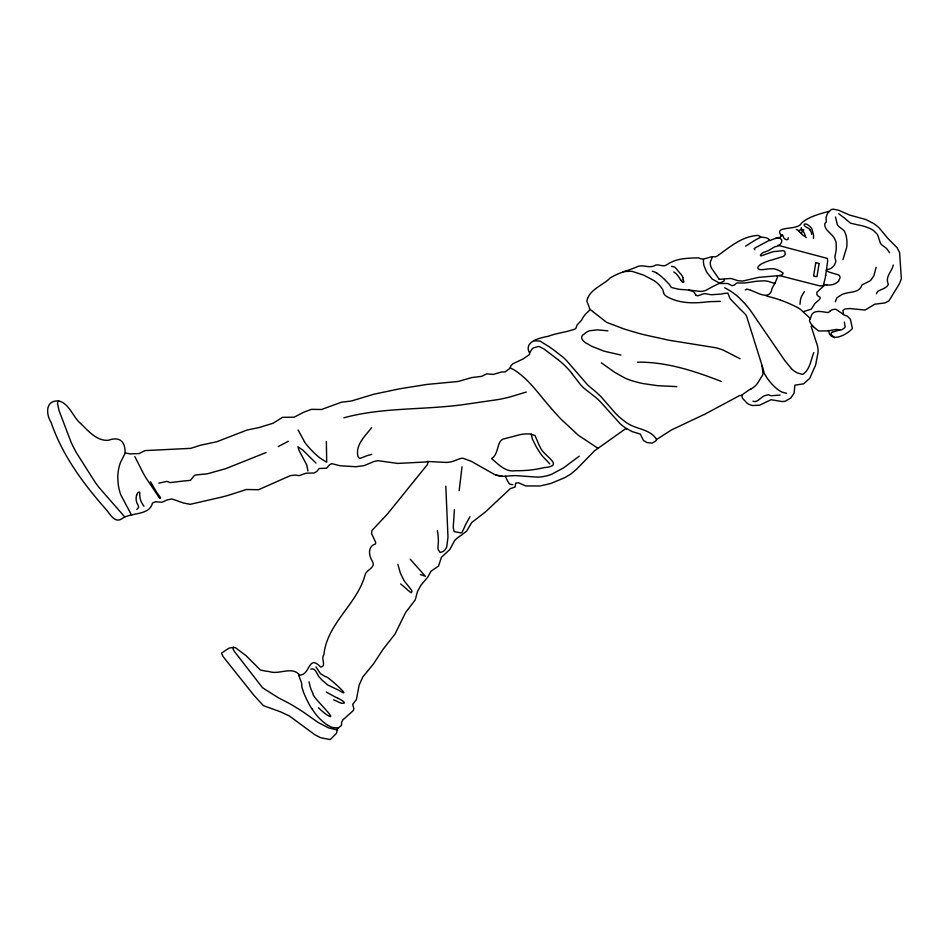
<?xml version="1.0" encoding="UTF-8"?>
<svg xmlns="http://www.w3.org/2000/svg" width="949" height="949" viewBox="0 0 949 949"><rect width="100%" height="100%" fill="white"/><g stroke="black" fill="none" stroke-linecap="round" stroke-linejoin="round"><path stroke-width="1.42" d="M835.298 301.746L836.888 297.808L841.573 294.7A25.801 21.258 18.7 0 1 843.578 293.917C849.711 291.521 859.308 293.17 861.751 285.376A5.741 4.733 18.7 0 1 862.356 284.712L869.248 281.272A11.281 9.3 18.7 0 0 871.016 279.991L873.887 275.72L876.164 267.274M799.995 304.285L800.375 300.264A30.807 25.386 18.7 0 1 801.763 295.898L804.408 291.675M819.094 263.68L816.959 276.633A6.513 5.362 18.7 0 1 813.625 275.91L815.689 263.217A11.602 9.561 18.7 0 1 815.772 262.861L815.808 262.754M454.441 509.53L453.242 527.181L453.954 531.108A2.574 2.123 18.7 0 0 454.559 531.701L461.084 532.899A2.977 2.456 18.7 0 0 461.938 532.531L464.393 527.514A63.405 52.254 18.7 0 1 465.52 524.738L469.945 516.766M326.361 441.427L326.705 462.222L320.145 458.165A83.69 68.969 18.7 0 1 304.451 441.902M307.974 471.024L306.764 464.998L298.935 450.206L297.962 446.765L302.933 450.182L315.958 463.076M811.715 234.391L811.383 232.6A14.698 12.112 18.7 0 0 810.268 230.37L810.019 229.99M825.583 275.791L825.677 275.103M777.789 245.257L827.374 258.425L827.67 261.212L825.31 277.737L823.459 284.949A5.125 4.223 18.7 0 1 822.795 285.756L820.102 285.886A51.187 42.183 18.7 0 1 818.94 285.673L779.343 275.578L758.714 277.369L742.569 281.07L738.025 280.702L731.335 278.579A6.987 5.753 18.7 0 0 730.113 278.496L719.306 279.362A3.867 3.179 18.7 0 1 719.045 279.113M461.997 466.813L459.174 490.728M801.407 227.701L801.371 227.843A3.677 3.025 18.7 0 0 801.834 229.694A2.349 1.945 18.7 0 1 801.205 228.555M893.306 264.961C891.811 271.912 884.919 276.61 888.264 284.154A4.935 4.069 18.7 0 1 887.778 285.424L886.568 286.74A23.488 19.348 18.7 0 1 881.811 289.421L878.311 290.999A5.314 4.377 18.7 0 0 877.41 291.782L876.413 293.81M802.32 234.486L802.19 234.344A6.465 5.326 18.7 0 0 800.992 233.181L799.793 232.28A3.499 2.883 18.7 0 1 798.975 230.998L799.651 230.227A3.393 2.8 18.7 0 1 801.561 229.694L801.81 229.705A45.849 37.794 18.7 0 0 802.486 230.571L802.237 231.805A2.408 1.981 18.7 0 1 801.478 232.375L800.197 232.635M136.632 495.153L136.466 495.781A19.217 15.836 18.7 0 0 136.193 499.969A14.71 12.123 18.7 0 0 137.854 504.773L138.756 507.335L136.834 509.388M813.791 352.553C810.897 359.73 810.031 369.446 803.139 374.131A3.464 2.847 18.7 0 1 802.202 374.321L797.219 372.874A21.352 17.604 18.7 0 1 791.941 369.197L785.072 360.976L750.457 310.477A103.643 85.41 18.7 0 0 746.673 305.72A132.99 109.598 18.7 0 0 744.443 303.146L738.583 297.215A55.208 45.493 18.7 0 0 728.441 289.825L724.716 287.796M842.949 259.67L846.615 247.594A37.308 30.748 18.7 0 0 846.935 244.735A44.971 37.058 18.7 0 0 846.081 235.459L844.61 231.497A7.9 6.513 18.7 0 0 843.507 230.144L838.821 226.526A9.537 7.865 18.7 0 1 837.326 224.688L835.488 216.941M529.756 352.625L532.353 348.615A7.402 6.109 18.7 0 1 533.409 347.927L538.024 346.527A4.603 3.796 18.7 0 1 539.447 346.658L544.145 349.113L557.87 359.541M809.699 319.611L809.805 319.41A11.59 9.549 18.7 0 1 809.995 319.089L810.209 318.757A8.446 6.963 18.7 0 0 810.707 317.737L810.766 317.547A23.215 19.134 18.7 0 0 810.944 316.966C812.498 308.793 822.486 311.96 828.097 312.565A2.088 1.72 18.7 0 0 828.607 312.375L830.007 311.142M745.262 289.931L746.839 289.338M712.213 257.511L710.35 262.007A10.605 8.731 18.7 0 0 710.35 264.415A17.438 14.365 18.7 0 0 710.801 266.289A14.021 11.554 18.7 0 0 711.655 268.33L717.195 276.337A48.055 39.597 18.7 0 1 718.191 277.843L718.844 278.864M125.256 453.029L120.559 462.246A63.797 52.575 18.7 0 0 117.783 477.418L118.103 483.266A70.629 58.209 18.7 0 0 118.981 488.569L119.372 490.218A57.759 47.604 18.7 0 0 120.867 494.975L131.603 515.236M782.249 234.771C780.825 234.095 781.312 238.662 778.239 237.511A10.297 8.494 18.7 0 0 776.756 237.914L769.675 240.595C767.634 236.04 762.308 238.531 759.473 236.111A2.195 1.815 18.7 0 0 757.338 235.471C741.833 236.503 730.137 246.823 718.144 255.376A13.761 11.341 18.7 0 1 715.38 256.882C709.247 255.495 704.217 261.402 698.583 257.843C687.788 258.164 676.376 258.092 666.922 264.712C662.817 267.915 657.776 262.778 653.885 265.981C648.369 268.33 641.975 263.834 636.352 267.132C627.823 270.797 618.689 272.588 610.717 277.701A5.303 4.365 18.7 0 0 608.926 279.208C601.595 285.708 588.641 290.335 586.85 301.248C591.749 313.455 589.981 307.903 583.552 316.646A136.371 112.385 18.7 0 0 581.5 320.299L577.087 324.997L575.735 328.686C567.122 332.245 557.858 332.696 548.522 336.219C539.957 337.88 522.982 341.486 529.732 353.325A3.974 3.274 18.7 0 1 528.937 354.95L523.196 358.9L513.101 363.657L511.108 365.46L509.827 368.461L504.892 372.02L501.689 371.937L493.231 374.428L486.825 373.835L481.487 376.397L471.843 377.548L458.13 381.474L426.908 384.44L399.731 388.793L373.835 394.226L351.166 401.071L341.652 402.151L321.533 409.493L311.45 409.351L303.514 412.293L294.202 417.192L282.541 417.335L273.075 423.242L258.994 427.584L247.12 430.004L216.728 441.771L200.298 445.271L190.761 448.343L144.936 450.609L139.088 453.598L129.966 453.871L125.102 452.91C125.351 442.139 120.132 436.042 108.637 440.217C97.237 441.534 88.387 431.095 81.033 423.847C73.014 417.441 69.218 403.147 58.719 401.012C45.516 399.79 45.694 413.894 51.104 422.412C62.361 455.413 83.121 483.444 105.944 509.328C109.954 513.611 114.521 523.682 121.816 518.795C130.701 512.069 149.444 516.031 152.492 503.006L155.66 501.724L161.864 502.294L167.273 499.874L171.983 498.96L183.762 503.1L190.227 504.31L218.828 497.751A141.852 116.905 18.7 0 0 231.2 494.429L246.301 489.506L258.567 489.72L290.335 475.639L295.293 475.034L299.172 475.651L306.029 473.195L314.119 473.017L316.824 471.439L319.22 468.486L326.563 468.225L329.849 464.512L331.842 463.67L340.205 465.769L355.97 466.73L364.131 465.615L374.203 461.404L378.01 460.692L397.809 463.42L428.177 461.855L427.394 464.583L387.489 513.955L372.02 530.42L371.474 533.409L375.662 542.282L375.531 543.919C367.678 546.28 368.687 554.951 371.984 560.657C376.883 567.87 366.077 569.436 365.045 575.07C357.156 604.276 326.966 623.363 323.882 654.822C320.537 658.286 326.919 666.578 320.655 667.088C308.152 653.742 310.465 675.012 299.694 675.13C292.102 665.949 280.263 674.549 270.109 671.833A19.122 15.765 18.7 0 0 265.993 671.145L260.441 670.077L246.123 655.747L235.601 647.811L233.395 647.289L228.899 648.191L221.461 653.126L223.134 656.625L253.893 695.273L263.466 705.688L280.643 711.869L289.552 716.115L315.056 734.894L320.774 737.753L330.24 739.568L336.515 733.28L337.251 729.508A1.471 1.21 18.7 0 1 337.619 728.441L341.533 725.404L341.545 722.45L342.85 719.911L353.313 710.564L353.858 708.476L352.684 704.419L356.444 699.389L359.149 685.083L362.791 677.005L373.36 664.086L383.277 649.009L395.009 634.086L405.686 612.366L415.271 599.839L417.513 591.405L421.048 585.058L427.608 577.3L431.131 571.084L438.533 566.078L441.463 557.229L449.814 549.518L454.654 540.527L457.371 537.941A94.686 78.032 18.7 0 1 461.736 534.892L466.576 531.203L471.736 522.519L485.093 512.199L510.443 488.545L515.022 487.098L515.758 483.041L518.735 482.851L525.639 485.935L539.934 485.995L550.811 483.48L564.75 477.655L570.717 474.144L576.375 469.387L594.572 450.775L625.272 428.972L627.242 428.924L632.271 431.629L640.314 434.084L643.458 440.478L647.028 442.566L652.2 443.136L656.008 440.751A2.04 1.684 18.7 0 0 656.34 439.648L671.56 429.909L705.131 414.025L739.722 395.519L741.976 395.496L742.308 398.022L746.887 402.969A10.747 8.849 18.7 0 0 752.45 405.52L759.651 405.187L771.039 399.731L782.083 401.557L785.12 401.297L790.754 398.07L794.052 393.254L794.918 385.175L803.578 383.847L809.699 378.354L815.571 365.211L818.062 352.364A29.621 24.413 18.7 0 0 816.365 342.53L811.11 326.195L812.866 326.29L818.536 330.964L828.631 330.904C830.612 343.835 847.386 334.238 852.439 328.473L850.375 319.22L847.433 316.231L843.554 314.783L842.902 310.442L844.847 309.042L849.687 308.532L865.132 310.062L874.753 304.214L884.895 302.933L888.952 300.845L899.308 283.917L901.36 278.911L899.593 252.576L897.03 247.606L887.588 238.092L878.976 227.677L874.456 223.988L865.808 219.516L849.758 215.115L838.619 210.251L833.376 209.195L831.217 209.563L827.552 213.311L826.093 217.25L826.306 221.793A1.957 1.613 18.7 0 1 826.069 222.315L825.013 223.359A2.373 1.957 18.7 0 0 824.752 223.928L825.037 226.503A13.072 10.771 18.7 0 0 826.413 229.314A11.981 9.87 18.7 0 0 826.97 230.085L831.976 235.115A17.533 14.449 18.7 0 1 836.14 242.92L836.271 248.745A58.031 47.83 18.7 0 1 835.345 254.51L834.871 257.12A4.413 3.63 18.7 0 0 834.954 257.76L835.689 260.394A7.106 5.86 18.7 0 1 835.654 262.114L834.646 264.557A17.699 14.591 18.7 0 1 832.748 266.966L830.814 268.484A9.134 7.521 18.7 0 1 826.496 269.516M233.668 647.301L232.968 648.843L233.905 650.611A17.165 14.14 18.7 0 0 234.356 651.358L262.541 687.764L278.164 697.657A154.296 127.154 18.7 0 0 282.067 699.698L287.713 702.604A114.378 94.259 18.7 0 1 292.826 705.475L298.911 709.223A273.881 225.72 18.7 0 1 305.009 713.209L314.546 719.935A95.019 78.304 18.7 0 0 318.295 722.521L328.437 727.824L337.334 729.971M371.605 427.679C365.424 435.757 355.056 445.057 357.998 456.398A4.46 3.677 18.7 0 0 358.425 457.216L359.09 457.904A1.744 1.447 18.7 0 0 360.193 458.296L364.333 456.813A29.609 24.401 18.7 0 1 367.346 455.591L371.759 454.357M838.536 280.975L840.031 277.867A4.413 3.642 18.7 0 0 839.723 276.206A3.618 2.989 18.7 0 0 838.75 274.973L830.434 272.493A15.184 12.515 18.7 0 1 827.765 271.426L826.33 270.643M769.259 240.358L757.1 246.847A19.075 15.718 18.7 0 0 754.123 248.685L754.918 249.836M512.851 484.666L510.028 484.239A7.165 5.908 18.7 0 1 509.032 483.409L507.276 480.408A89.016 73.358 18.7 0 0 506.125 477.988L505.259 476.279M579.21 456.184L563.777 467.738L551.749 474.239A43.535 35.884 18.7 0 1 547.644 475.591A44.532 36.703 18.7 0 1 545.058 476.22A42.183 34.757 18.7 0 1 537.727 477.145L515.485 475.591L503.231 476.291A22.29 18.375 18.7 0 1 499.826 475.947L497.561 475.485A23.381 19.277 18.7 0 1 494.476 474.464L471.356 461.333L463.266 458.355A8.494 6.999 18.7 0 0 460.775 458.403L455.342 460.395A23.31 19.205 18.7 0 1 446.006 462.46M741.608 395.235L748.749 390.146A37.177 30.629 18.7 0 1 750.327 389.232L750.932 388.912M825.072 284.664L817.065 292.126A5.243 4.318 18.7 0 0 816.84 292.956L816.816 293.478A3.772 3.108 18.7 0 0 818.323 296.23C823.447 297.879 816.864 301.414 815.215 303.205A11.424 9.419 18.7 0 0 813.886 305.139L811.229 309.172L803.4 311.64M745.606 246.135L753.221 241.331A100.582 82.895 18.7 0 1 760.671 237.25M310.798 669.14C316.207 667.159 316.99 676.079 320.608 678.464A56.477 46.537 18.7 0 0 322.28 680.326L327.856 685.071L337.856 689.804A36.347 29.953 18.7 0 1 339.837 690.884C353.313 699.389 328.508 677.183 326.397 676.922A8.244 6.785 18.7 0 0 325.104 676.435L320.548 673.743L315.97 666.91M278.247 446.599L288.354 441.261M832.119 332.269L839.758 329.884M724.312 279.386L724.111 280.928A1.222 1.008 18.7 0 1 723.636 281.248L713.695 286.088A138.008 113.738 18.7 0 0 710.706 287.725L705.949 290.311A14.14 11.661 18.7 0 1 700.635 291.438L691.275 290.323A50.546 41.661 18.7 0 0 687.42 289.908L680.813 289.445A82.255 67.794 18.7 0 1 678.938 289.279L671.809 287.606A3.915 3.227 18.7 0 1 670.718 286.598L670.172 285.708A13.025 10.736 18.7 0 0 668.748 283.775L664.691 279.587A66.501 54.805 18.7 0 0 659.33 274.89L656.945 273.217M266.076 452.543L225.732 468.664L207.499 473.765A75.659 62.349 18.7 0 1 202.03 474.322L195.565 475.022A5.741 4.733 18.7 0 0 193.833 476.066L190.488 480.36L185.245 480.87A23.915 19.715 18.7 0 0 183.715 480.977L170.227 482.59A3.784 3.12 18.7 0 1 169.586 482.412L167.854 481.677A3.784 3.12 18.7 0 0 166.68 481.428L158.815 483.16M786.567 393.325L781.762 392.008A26.169 21.566 18.7 0 1 775.44 387.548L772.391 384.582A66.762 55.018 18.7 0 1 767.385 378.461L764.68 374.12A15.919 13.12 18.7 0 1 764.147 372.827L763.126 369.114A63.82 52.598 18.7 0 0 762.379 366.516L746.531 316.064A15.825 13.037 18.7 0 0 745.297 314.226L739.224 308.176A35.481 29.241 18.7 0 1 737.753 306.669L730.516 299.16A7.177 5.919 18.7 0 1 729.722 297.82L727.883 293.099L724.123 293.431A32.219 26.548 18.7 0 1 721.276 294.06L711.192 294.759L705.676 293.739A5.848 4.816 18.7 0 0 704.075 293.751L702.165 294.261A35.564 29.3 18.7 0 0 701.347 294.57L700.148 295.044A25.599 21.092 18.7 0 1 699.52 295.293L698.749 295.542A3.084 2.539 18.7 0 1 696.234 295.447M828.845 211.342C820.007 213.81 807.575 217.048 801.347 223.335C797.753 230.975 772.415 225.245 781.513 235.755M526.28 392.056L509.352 397.145A173.05 142.611 18.7 0 1 498.083 399.576L461.594 404.867A323.443 266.562 18.7 0 1 447.264 406.409C412.803 409.588 377.572 408.556 343.941 417.785M622.852 271.663L630.741 271.236A46.821 38.589 18.7 0 1 632.544 271.485L643.636 275.08L654.371 280.809A30.095 24.804 18.7 0 1 660.136 285.981L662.343 288.982A11.008 9.075 18.7 0 1 663.173 290.952L663.671 292.944M828.382 330.774L836.401 329.433A10.878 8.968 18.7 0 1 837.86 329.564L840.743 329.92A4.294 3.547 18.7 0 0 841.977 329.683L844.61 327.832A4.804 3.95 18.7 0 0 845.12 326.824L844.349 322.067M775.452 238.46C785.131 236.123 782.64 246.171 774.942 246.716A46.382 38.233 18.7 0 0 772.794 247.926L769.271 250.121A14.769 12.171 18.7 0 1 768.121 250.678L766.495 251.355A28.245 23.286 18.7 0 0 765.392 251.829C762.201 251.876 757.183 257.808 763.162 255.21A29.822 24.579 18.7 0 1 764.503 254.688L773.115 251.663L783.245 250.655A2.337 1.922 18.7 0 1 783.993 250.975L784.325 251.212A5.018 4.14 18.7 0 1 784.835 251.675L785.262 254.308A7.212 5.943 18.7 0 1 783.53 256.254A5.73 4.721 18.7 0 1 782.996 256.538L771.359 260.145A10.724 8.838 18.7 0 0 770.149 260.382L766.389 261.699A100.582 82.895 18.7 0 0 763.838 262.778L761.549 263.881A19.217 15.836 18.7 0 0 760.102 264.759L758.049 266.811A3.049 2.515 18.7 0 0 757.86 267.63A3.582 2.954 18.7 0 0 757.954 268.413L759.378 269.528A28.968 23.879 18.7 0 0 760.244 269.599A18.968 15.635 18.7 0 0 761.395 269.658L761.822 269.658A12.764 10.522 18.7 0 0 763.174 269.575L768.892 268.899A61.507 50.688 18.7 0 1 772.011 268.769L774.004 268.816A6.002 4.947 18.7 0 1 774.93 268.994L778.216 270.216A56.11 46.24 18.7 0 1 779.864 270.987L782.795 272.719A1.578 1.305 18.7 0 1 783.091 273.348L782.19 274.866L779.378 275.578M58.802 401.012L57.865 401.569L57.545 403.693L59.099 410.763L71.175 442.424A166.063 136.858 18.7 0 0 76.561 453.017L95.386 482.602A197.961 163.145 18.7 0 0 99.182 487.644L124.639 516.79M815.903 262.659L816.187 262.671A7.106 5.848 18.7 0 1 816.816 262.837L818.607 263.371A1.708 1.4 18.7 0 1 819.023 263.525M780.042 395.081L771.11 395.745A5.848 4.816 18.7 0 1 769.876 395.365L768.987 394.986A2.669 2.195 18.7 0 0 768.168 394.76L764.408 395.757A27.367 22.551 18.7 0 0 761.62 397.607L759.319 399.399A25.196 20.771 18.7 0 1 757.326 400.786L755.819 401.427A3.82 3.155 18.7 0 1 754.253 401.534L752.937 401.213M534.24 340.762L540.088 341.118L549.032 346.658A269.801 222.351 18.7 0 1 553.991 350.181L562.887 357.085A53.737 44.283 18.7 0 1 566.375 360.383L587.372 384.63A49.111 40.475 18.7 0 0 589.78 386.812L592.627 389.149A84.758 69.846 18.7 0 1 594.904 391.047A116.395 95.92 18.7 0 1 600.966 396.646L615.201 412.981A71.246 58.719 18.7 0 0 619.424 417.133L625.865 422.281A33.405 27.533 18.7 0 0 630.8 425.188C639.519 429.47 650.86 430.194 656.471 439.245M427.074 461.451L446.006 462.412M719.983 283.49L727.586 283.514A5.089 4.199 18.7 0 1 728.535 283.834L731.987 285.696L734.253 285.103A10.214 8.411 18.7 0 0 735.345 284.202L736.507 283.205A2.74 2.254 18.7 0 1 737.183 282.944L741.727 283.016A23.595 19.443 18.7 0 0 744.158 282.98L746.91 282.707A76.027 62.658 18.7 0 0 748.607 282.47L755.072 281.45A64.805 53.405 18.7 0 1 757.326 281.189L763.447 280.833A22.491 18.529 18.7 0 1 767.907 281.284L774.87 283.443M338.164 728.013L333.218 727.61A12.076 9.953 18.7 0 1 330.691 726.792L328.081 725.392M720.386 301.355L710.813 301.64A105.671 87.094 18.7 0 0 705.759 302.043C693.885 303.383 681.109 303.395 670.065 298.211A28.648 23.606 18.7 0 1 667.254 296.812L666.708 296.456A6.904 5.694 18.7 0 1 663.541 292.968M637.526 362.186C666.435 361.747 694.49 371.023 721.133 381.368M676.898 386.623L657.42 385.662L642.959 383.55A94.354 77.759 18.7 0 1 635.189 381.688L629.934 380.051A49.668 40.937 18.7 0 1 624.679 377.927L614.715 372.34L601.346 362.838M671.418 266.42L674.039 266.835A3.689 3.037 18.7 0 1 675.071 267.393L676.708 269.219A25.801 21.258 18.7 0 0 677.372 270.097L677.598 270.382A47.616 39.241 18.7 0 0 678.559 271.533L680.184 273.419A14.852 12.242 18.7 0 1 682.96 277.488M502.472 476.398L495.876 475.01M607.87 330.81L597.372 329.884L589.697 330.715A12.586 10.368 18.7 0 0 587.241 331.782L585.616 332.897A50.321 41.471 18.7 0 0 584.394 333.87C578.214 337.132 583.765 342.364 588.048 344.119A41.092 33.867 18.7 0 0 591.844 346.326L604.145 351.201L620.907 355.045M688.63 290.003L693.529 291.711A4.437 3.654 18.7 0 1 694.348 292.517L695.866 295.092A1.269 1.044 18.7 0 0 696.258 295.388M823.756 284.415L825.31 284.7A24.057 19.822 18.7 0 0 826.864 284.914M750.612 290.264C758.014 292.707 769.924 301.035 772 288.532A72.693 59.906 18.7 0 1 774.799 283.549L777.468 277.416A9.348 7.711 18.7 0 0 777.338 275.59M719.615 283.122L712.236 279.113L707.171 272.826A52.883 43.583 18.7 0 1 706.293 271.272L704.039 265.791A23.488 19.36 18.7 0 1 703.506 259.611M652.295 271.177L652.615 271.272A14.354 11.827 18.7 0 1 656.945 273.205M766.033 295.768L766.745 295.993A92.433 76.181 18.7 0 0 769.461 296.788L773.862 297.986A76.264 62.859 18.7 0 1 779.627 299.789L780.481 300.098M160.049 498.201L160.511 497.596L157.997 494.085A44.805 36.928 18.7 0 1 156.538 492.033L150.511 481.772M420.336 574.536L425.354 576.257L410.158 559.139M806.306 237.57L806.211 237.535A1.281 1.056 18.7 0 1 805.677 237.108L805.226 236.064A22.183 18.28 18.7 0 1 805.108 235.554L804.491 233.418A5.967 4.911 18.7 0 0 804.088 232.671L802.688 230.832M338.01 698.274L336.8 697.717A56.679 46.703 18.7 0 1 334.617 696.661L326.337 692.082M597.977 448.296L578.344 435.283L561.001 419.138A287.227 236.716 18.7 0 1 549.103 405.887C538.071 393.183 528.213 378.568 513.634 369.612A26.916 22.183 18.7 0 0 510.123 368.022M797.528 307.535L793.862 305.661A127.391 104.983 18.7 0 0 780.481 300.109M740.101 358.769L723.091 350.051A57.082 47.047 18.7 0 0 715.854 347.761L669.057 340.252L643.208 334.534A320.869 264.439 18.7 0 1 623.754 328.84L606.636 322.375L589.91 309.303M673.731 271.924L675.546 273.217A11.412 9.407 18.7 0 1 677.432 275.115L677.8 275.601A36.987 30.475 18.7 0 1 678.701 276.894L680.528 279.694M838.75 213.762L844.29 217.902A43.607 35.932 18.7 0 1 846.33 219.717L850.494 223.157L857.754 224.877A53.132 43.784 18.7 0 1 864.99 226.574L869.889 228.448A19.312 15.919 18.7 0 1 873.887 230.844L877.018 233.988A10.878 8.968 18.7 0 1 877.766 235.198L880.387 243.11A7.616 6.275 18.7 0 0 882.06 245.091L885.263 247.428A14.472 11.922 18.7 0 1 887.196 249.255L889.652 252.825M834.586 337.714L831.561 334.902A2.479 2.052 18.7 0 1 832.059 332.209M400.656 583.955L405.448 587.953A56.893 46.881 18.7 0 1 407.928 590.254L411.178 592.793L411.961 591.618A8.268 6.821 18.7 0 0 411.854 591.061A7.058 5.813 18.7 0 0 411.546 590.148L406.077 583.244A29.846 24.591 18.7 0 1 403.989 580.444L400.395 573.232L397.868 564.287M682.307 281.806L683.553 282.327L683.932 281.628A5.872 4.84 18.7 0 0 683.79 281.307L683.695 281.118A7.224 5.955 18.7 0 1 683.197 279.86M843.198 314.226L836.057 309.421A4.365 3.594 18.7 0 0 834.954 309.244L832.356 309.694A9.182 7.568 18.7 0 0 830.007 311.153M549.839 463.883L542.757 456.457A53.773 44.318 18.7 0 1 540.028 452.851L537.751 449.304A157.356 129.681 18.7 0 1 536.102 446.516L532.306 438.877L531.203 434.001M788.228 237.677C788.963 241.556 783.423 239.468 783.281 236.55M810.351 318.496L800.304 309.267A31.175 25.694 18.7 0 0 797.528 307.535M571.962 373.621L580.48 384.642A37.83 31.175 18.7 0 0 584.204 388.366L595.308 397.109A61.507 50.688 18.7 0 1 600.954 402.376L620.207 423.812A60.345 49.728 18.7 0 0 626.648 428.746M304.546 441.854L298.093 429.944M311.687 708.689L309.232 704.443A135.363 111.555 18.7 0 1 306.171 698.357L305.068 695.961A108.637 89.526 18.7 0 1 303.609 692.497L301.912 687.206A14.603 12.04 18.7 0 1 301.735 685.7L301.687 683.956A11.435 9.431 18.7 0 0 301.474 682.545L298.555 675.047M783.067 236.111L782.984 235.933A6.346 5.231 18.7 0 0 782.284 234.747M134.829 456.564L143.275 473.243A161.342 132.967 18.7 0 0 145.79 477.584L159.373 497.893A1.981 1.625 18.7 0 0 159.74 498.083M762.059 365.519L762.996 373.93A9.3 7.663 18.7 0 1 762.462 375.365L761.537 376.86A63.974 52.717 18.7 0 0 760.825 377.951L758.287 382.103A25.955 21.388 18.7 0 1 751.039 389.031M682.758 277.535L683.078 279.208A17.058 14.057 18.7 0 0 683.173 279.706L683.209 279.86M309.03 681.797L310.038 686.222A47.035 38.755 18.7 0 0 313.206 693.933C310.548 695.439 341.308 723.696 326.812 714.822A49.953 41.163 18.7 0 1 325.424 713.79L322.458 711.406A76.739 63.239 18.7 0 1 318.401 707.752M437.394 530.586L437.904 534.085A90.902 74.912 18.7 0 1 438.296 537.941L438.379 540.278A45.433 37.45 18.7 0 1 438.296 542.875L437.952 547.763A9.965 8.209 18.7 0 0 438.308 549.851L439.98 552.223A1.471 1.21 18.7 0 0 440.585 552.425L443.539 551.274A14.401 11.863 18.7 0 0 446.742 546.885L447.987 537.181L445.816 486.208M813.483 238.377A42.302 34.864 18.7 0 0 813.518 234.901L811.917 228.934A9.549 7.865 18.7 0 0 810.529 227.119C804.966 221.081 800.932 224.972 807.706 227.914A8.755 7.212 18.7 0 1 810.138 229.919M801.798 229.67A2.776 2.289 18.7 0 1 803.85 229.966M796.294 229.551A4.104 3.381 18.7 0 1 799.011 230.975M804.349 236.159A9.087 7.497 18.7 0 1 802.273 234.522M682.272 281.829A11.447 9.431 18.7 0 1 680.575 279.67M838.655 281.058A14.496 11.946 18.7 0 1 826.864 284.985M136.715 495.176A7.995 6.596 18.7 0 1 138.53 492.187L139.681 492.151L139.8 495.331A22.847 18.826 18.7 0 0 140.001 497.798A16.952 13.974 18.7 0 0 140.31 499.162L140.974 501.06A28.256 23.286 18.7 0 0 143.951 506.256M557.905 359.505A83.512 68.826 18.7 0 1 572.045 373.574M746.851 289.196A10.688 8.814 18.7 0 1 750.588 290.299M809.687 319.611A2.788 2.289 18.7 0 0 809.556 320.798L809.96 321.972A18.328 15.101 18.7 0 0 813.447 326.634M337.986 698.322A21.969 18.114 18.7 0 1 343.099 701.24L344.072 702.248A1.376 1.139 18.7 0 1 344.25 703.079L341.794 703.316A15.101 12.444 18.7 0 1 339.137 702.307L337.393 701.477A38.624 31.827 18.7 0 0 333.621 699.852M327.998 725.487A49.324 40.653 18.7 0 1 311.972 708.595M491.641 458.557C498.106 464.049 505.603 472.519 515.544 470.704A118.364 97.545 18.7 0 0 521.131 470.668L527.217 470.336A106.679 87.913 18.7 0 0 535.212 469.387L538.925 468.747A83.69 68.969 18.7 0 0 543.872 467.643C566.245 465.817 542.603 455.864 539.969 446.659A23.298 19.194 18.7 0 1 538.783 444.44L535.011 435.496L529.779 433.918A39.194 32.302 18.7 0 0 520.443 434.559L506.398 438.248A65.623 54.081 18.7 0 1 502.697 439.185C496.635 442.554 498.794 454.239 491.641 458.557"/></g></svg>
